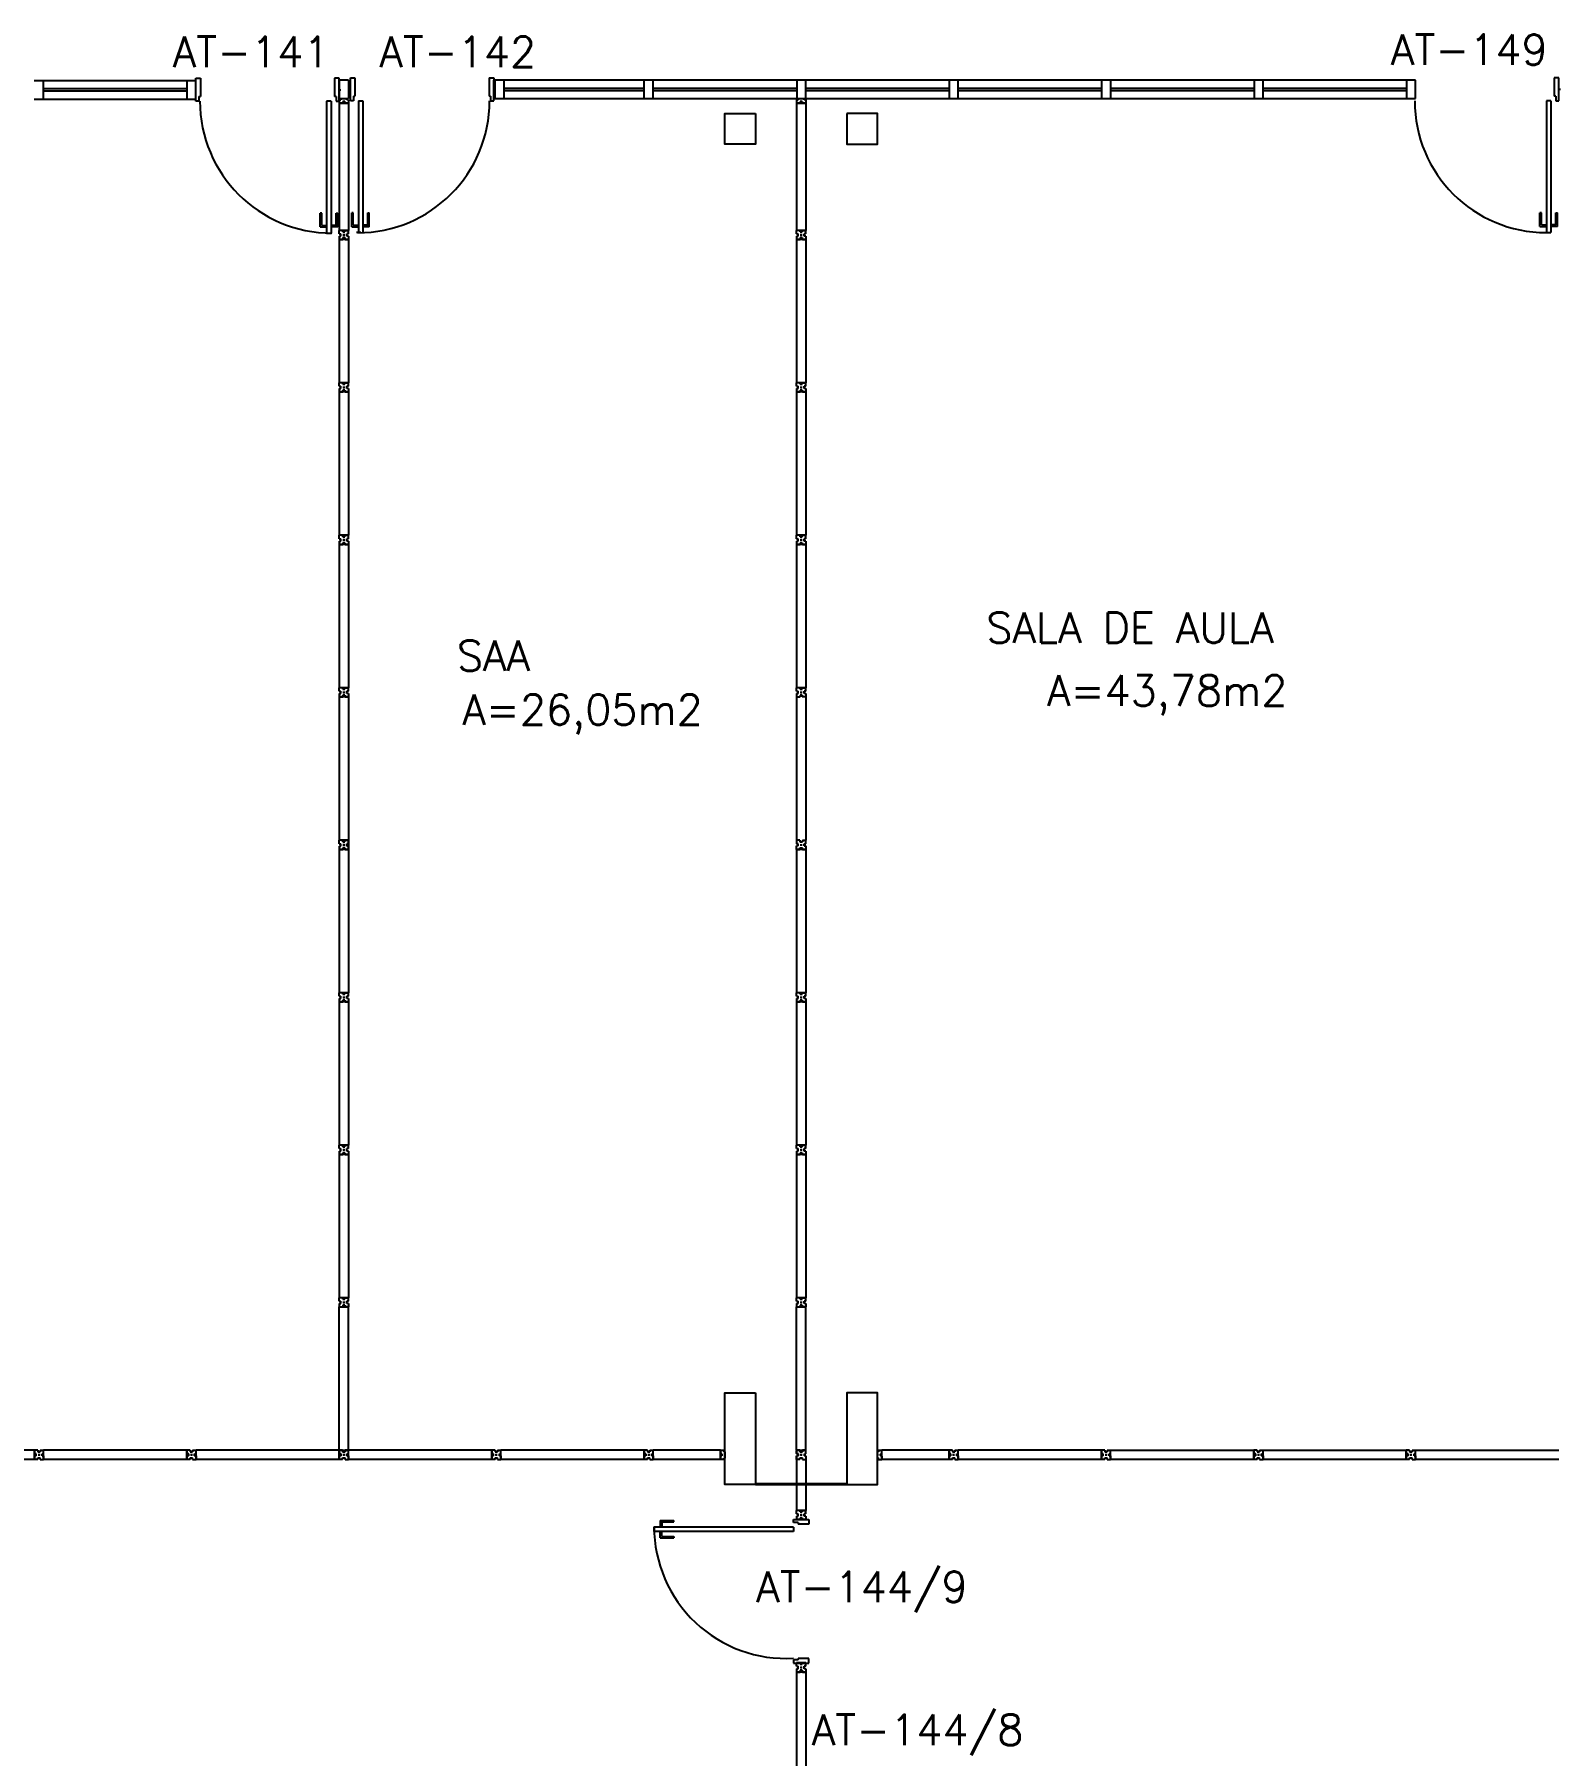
# Model space of a CAD drawing. Extents: x -250 to -5, y 354 to 449.
# Drawn here: x -97.63 to -87.68, y 374.32 to 385.61 of the extents above; entities that cross this region are included whole.
import ezdxf
from ezdxf.enums import TextEntityAlignment as Align

# ---------------------------------------------------------------- set-up
doc = ezdxf.new("R2010")
doc.units = 0
doc.header["$LTSCALE"] = 0.02
doc.header["$MEASUREMENT"] = 0
doc.layers.get('0').update_dxf_attribs({"linetype": 'CONTINUOUS'})
for name, color, linetype in [('ALV', 2, 'CONTINUOUS'), ('DIV', 2, 'CONTINUOUS'), ('ESQ', 2, 'CONTINUOUS'), ('ESTR', 3, 'CONTINUOUS'), ('TEXTO', 2, 'CONTINUOUS'), ('TEXTO-ENDEREÇO', 2, 'CONTINUOUS'), ('ÁREA', 2, 'CONTINUOUS')]:
    doc.layers.add(name, color=color, linetype=linetype)
doc.styles.add('UNB-100', font='simplex.shx', dxfattribs={"height": 0.2})
doc.styles.add('UNB-100-1', font='simplex.shx', dxfattribs={"height": 0.2})

# ---------------------------------------------------------------- blocks, each defined once
blk = doc.blocks.new('PILINT-TTS')
for points in [[(-0.2, 0), (-0.2, -0.2), (0, -0.2), (0, 0)], [(-0.8, 0), (-0.8, -0.2), (-1, -0.2), (-1, 0)], [(-0.8, -8.39), (-0.8, -8.99), (-1, -8.99), (-1, -8.39)]]:
    blk.add_lwpolyline(points, close=True)
blk.add_lwpolyline([(-0.2, -8.99), (0, -8.99), (0, -8.39), (-0.2, -8.39), (-0.2, -8.99)])
blk = doc.blocks.new('DIVMT-TTS')
for p, q in [((-0.03, 0.03), (-0.03, 0.006)), ((-0.008, 0.03), (-0.03, 0.03)), ((-0.0185, 0.006), (-0.03, 0.006)), ((-0.0185, -0.006), (-0.0185, 0.006)), ((-0.008, 0.03), (-0.008, 0.02)), ((-0.008, 0.02), (0.008, 0.02)), ((-0.0051, 0), (0.0051, 0)), ((0.0051, 0), (-0.0051, 0)), ((-0.0051, 0), (0.0051, 0)), ((0, -0.0051), (0, 0.0051)), ((0, 0.0051), (0, -0.0051)), ((0.008, 0.03), (0.008, 0.02)), ((0.008, 0.03), (0.03, 0.03)), ((0.0205, 0.006), (0.03, 0.006)), ((0.0205, -0.006), (0.0205, 0.006)), ((0.0205, 0.006), (0.0205, -0.006)), ((0.0205, 0.006), (0.03, 0.006)), ((0.97, 0.03), (0.03, 0.03)), ((0.03, 0.006), (0.03, 0.03)), ((0.03, -0.03), (0.03, 0.03)), ((0.03, -0.005), (0.03, 0.005)), ((0.97, -0.03), (0.97, 0.03)), ((0.97, 0.03), (0.97, 0.009)), ((0.97, 0.009), (0.97, 0.027)), ((0.9795, 0.006), (0.97, 0.006)), ((0.97, -0.005), (0.97, 0.005)), ((0.9795, 0.006), (0.9795, -0.006)), ((1.0051, 0), (0.9949, 0)), ((1, 0.0051), (1, -0.0051)), ((-0.0185, -0.006), (-0.03, -0.006)), ((-0.03, -0.03), (-0.03, -0.006)), ((-0.008, -0.03), (-0.03, -0.03)), ((-0.008, -0.03), (-0.008, -0.02)), ((-0.008, -0.02), (0.008, -0.02)), ((0.008, -0.03), (0.008, -0.02)), ((0.008, -0.03), (0.03, -0.03)), ((0.0205, -0.006), (0.03, -0.006)), ((0.0205, -0.006), (0.03, -0.006)), ((0.03, -0.006), (0.03, -0.03)), ((0.97, -0.03), (0.03, -0.03)), ((0.9795, -0.006), (0.97, -0.006)), ((0.97, -0.009), (0.97, -0.027))]:
    blk.add_line(p, q)
blk = doc.blocks.new('DIV-TTS')
for p, q in [((-0.0051, 0), (0.0051, 0)), ((0, -0.0051), (0, 0.0051)), ((0.0205, 0.006), (0.03, 0.006)), ((0.0205, -0.006), (0.0205, 0.006)), ((0.03, 0.03), (0.97, 0.03)), ((0.03, 0.03), (0.03, -0.03)), ((0.03, 0.009), (0.03, 0.027)), ((0.03, 0.005), (0.03, -0.005)), ((0.97, 0.03), (0.97, -0.03)), ((0.9795, 0.006), (0.97, 0.006)), ((0.97, 0.005), (0.97, -0.005)), ((0.9795, -0.006), (0.9795, 0.006)), ((1.0051, 0), (0.9949, 0)), ((0.9949, 0), (1.0051, 0)), ((1, -0.0051), (1, 0.0051)), ((0.0205, -0.006), (0.03, -0.006)), ((0.03, -0.03), (0.03, -0.009)), ((0.03, -0.009), (0.03, -0.027)), ((0.03, -0.03), (0.97, -0.03)), ((0.9795, -0.006), (0.97, -0.006))]:
    blk.add_line(p, q)
blk = doc.blocks.new('PDV1E-TTS')
at = {"layer": 'DIV'}
for p, q in [((-0.94, 0.075), (-0.91, 0.075)), ((-0.94, 0.06), (-0.94, 0.075)), ((-0.94, -0.06), (-0.94, 0.06)), ((-0.91, 0.075), (-0.91, -0.045)), ((0, 0.075), (-0.03, 0.075)), ((-0.03, 0.075), (-0.03, -0.045)), ((0, 0.06), (0, 0.075)), ((0, -0.06), (0, 0.06)), ((0, 0), (0.012, 0)), ((-0.94, -0.075), (-0.94, -0.06)), ((-0.92, -0.075), (-0.94, -0.075)), ((-0.92, -0.045), (-0.92, -0.075)), ((-0.92, -0.045), (-0.91, -0.045)), ((-0.082, -0.075), (-0.082, -0.94)), ((-0.052, -0.075), (-0.082, -0.075)), ((-0.052, -0.075), (-0.052, -0.94)), ((-0.02, -0.045), (-0.03, -0.045)), ((-0.02, -0.045), (-0.02, -0.075)), ((-0.02, -0.075), (0, -0.075)), ((0, -0.075), (0, -0.06)), ((-0.114, -0.81), (-0.124, -0.81)), ((-0.124, -0.9), (-0.124, -0.81)), ((-0.124, -0.9), (-0.084, -0.9)), ((-0.114, -0.89), (-0.114, -0.81)), ((-0.114, -0.89), (-0.084, -0.89)), ((-0.019, -0.89), (-0.049, -0.89)), ((-0.009, -0.9), (-0.049, -0.9)), ((-0.019, -0.81), (-0.009, -0.81)), ((-0.019, -0.89), (-0.019, -0.81)), ((-0.009, -0.9), (-0.009, -0.81)), ((-0.082, -0.94), (-0.052, -0.94))]:
    blk.add_line(p, q, dxfattribs=at)
blk.add_arc((-0.048, -0.075), 0.865, 180, 270, dxfattribs=at)
blk = doc.blocks.new('MTINI-TTS')
for p, q in [((-0.03, 0.008), (-0.03, 0.03)), ((0.03, 0.03), (-0.03, 0.03)), ((-0.03, 0.008), (-0.02, 0.008)), ((-0.009, 0.03), (-0.027, 0.03)), ((-0.02, 0.008), (-0.02, 0)), ((-0.001, 0), (-0.02, 0)), ((-0.006, 0.02), (-0.006, 0.03)), ((-0.006, 0.023), (-0.006, 0.027)), ((-0.006, 0.02), (0.006, 0.02)), ((0.005, 0.03), (-0.005, 0.03)), ((0.005, 0), (-0.005, 0)), ((0.004, 0.02), (-0.004, 0.02)), ((0.02, 0), (-0.001, 0)), ((0, -0.005), (0, 0.005)), ((0.006, 0.02), (0.006, 0.03)), ((0.006, 0.023), (0.006, 0.027)), ((0.009, 0.03), (0.027, 0.03)), ((0.03, 0.008), (0.02, 0.008)), ((0.02, 0), (0.02, 0.008)), ((0.03, 0.008), (0.03, 0.03))]:
    blk.add_line(p, q)
blk = doc.blocks.new('PDV2D-TTS')
at = {"layer": 'DIV'}
for p, q in [((0.03, 0.05), (0.06, 0.05)), ((0.03, 0.035), (0.03, 0.05)), ((0.03, -0.035), (0.03, 0.035)), ((0.06, 0.05), (0.06, -0.02)), ((0.941, 0.05), (0.941, -0.02)), ((0.971, 0.05), (0.941, 0.05)), ((0.971, 0.035), (0.971, 0.05)), ((0.971, -0.035), (0.971, 0.035)), ((0.03, -0.05), (0.03, -0.035)), ((0.05, -0.05), (0.03, -0.05)), ((0.05, -0.02), (0.06, -0.02)), ((0.05, -0.02), (0.05, -0.05)), ((0.079, -0.05), (0.109, -0.05)), ((0.079, -0.05), (0.079, -0.965)), ((0.109, -0.05), (0.109, -0.965)), ((0.951, -0.02), (0.941, -0.02)), ((0.951, -0.02), (0.951, -0.05)), ((0.951, -0.05), (0.971, -0.05)), ((0.971, -0.05), (0.971, -0.035)), ((0.109, -0.965), (0.079, -0.965))]:
    blk.add_line(p, q, dxfattribs=at)
at = {"layer": 'DIV', "color": 1}
for p, q in [((0.036, -0.925), (0.036, -0.835)), ((0.046, -0.835), (0.036, -0.835)), ((0.046, -0.915), (0.046, -0.835)), ((0.141, -0.915), (0.141, -0.835)), ((0.141, -0.835), (0.151, -0.835)), ((0.151, -0.925), (0.151, -0.835)), ((0.036, -0.925), (0.076, -0.925)), ((0.046, -0.915), (0.076, -0.915)), ((0.141, -0.915), (0.111, -0.915)), ((0.151, -0.925), (0.111, -0.925))]:
    blk.add_line(p, q, dxfattribs=at)
blk.add_arc((0.076, -0.1), 0.865, 270, 3.3214, dxfattribs=at)
blk = doc.blocks.new('MTT-TTS')
for p, q in [((-0.008, 0.03), (-0.03, 0.03)), ((-0.03, 0.03), (-0.03, 0.006)), ((-0.0185, 0.006), (-0.03, 0.006)), ((-0.0185, -0.006), (-0.0185, 0.006)), ((-0.008, 0.03), (-0.008, 0.02)), ((-0.008, 0.02), (0.008, 0.02)), ((-0.0051, 0), (0.0051, 0)), ((0, -0.0051), (0, 0.0051)), ((0.008, 0.03), (0.03, 0.03)), ((0.008, 0.03), (0.008, 0.02)), ((0.0205, -0.006), (0.0205, 0.006)), ((0.0205, 0.006), (0.03, 0.006)), ((0.03, 0.006), (0.03, 0.03)), ((-0.03, -0.03), (-0.03, -0.006)), ((-0.0185, -0.006), (-0.03, -0.006)), ((-0.008, -0.03), (-0.03, -0.03)), ((-0.008, -0.02), (0.008, -0.02)), ((-0.008, -0.03), (-0.008, -0.02)), ((0.008, -0.03), (0.008, -0.02)), ((0.008, -0.03), (0.03, -0.03)), ((0.0205, -0.006), (0.03, -0.006)), ((0.03, -0.006), (0.03, -0.03))]:
    blk.add_line(p, q)
blk = doc.blocks.new('PORTA')
at = {"layer": 'DIV'}
for p, q in [((137.465, 383.246), (137.435, 383.246)), ((137.435, 383.246), (137.435, 383.126)), ((137.465, 383.231), (137.465, 383.246)), ((137.465, 383.111), (137.465, 383.231)), ((137.383, 383.095), (137.383, 382.231)), ((137.413, 383.095), (137.383, 383.095)), ((137.413, 383.095), (137.413, 382.231)), ((137.445, 383.126), (137.435, 383.126)), ((137.445, 383.126), (137.445, 383.096)), ((137.445, 383.096), (137.465, 383.096)), ((137.465, 383.171), (137.476, 383.171)), ((137.465, 383.096), (137.465, 383.111)), ((137.351, 382.361), (137.341, 382.361)), ((137.341, 382.271), (137.341, 382.361)), ((137.351, 382.281), (137.351, 382.361)), ((137.351, 382.281), (137.381, 382.281)), ((137.445, 382.281), (137.415, 382.281)), ((137.445, 382.361), (137.455, 382.361)), ((137.445, 382.281), (137.445, 382.361)), ((137.455, 382.271), (137.455, 382.361)), ((137.341, 382.271), (137.381, 382.271)), ((137.383, 382.231), (137.413, 382.231)), ((137.455, 382.271), (137.415, 382.271))]:
    blk.add_line(p, q, dxfattribs=at)
at = {"layer": 'DIV', "color": 1}
blk.add_arc((137.383, 383.095), 0.864, 180, 270, dxfattribs=at)
blk = doc.blocks.new('PORTA1')
at = {"layer": 'ALV'}
blk.add_line((145.922, 383.245), (145.952, 383.245), dxfattribs=at)
at = {"layer": 'DIV'}
for p, q in [((145.012, 383.23), (145.012, 383.245)), ((145.012, 383.245), (145.042, 383.245)), ((145.012, 383.11), (145.012, 383.23)), ((145.042, 383.245), (145.042, 383.125)), ((145.922, 383.245), (145.922, 383.125)), ((145.952, 383.11), (145.952, 383.23)), ((145.012, 383.17), (145, 383.17)), ((145.012, 383.095), (145.012, 383.11)), ((145.032, 383.095), (145.012, 383.095)), ((145.032, 383.125), (145.042, 383.125)), ((145.032, 383.125), (145.032, 383.095)), ((145.064, 383.095), (145.064, 382.23)), ((145.064, 383.095), (145.094, 383.095)), ((145.094, 383.095), (145.094, 382.23)), ((145.932, 383.125), (145.922, 383.125)), ((145.932, 383.125), (145.932, 383.095)), ((145.932, 383.095), (145.952, 383.095)), ((145.952, 383.095), (145.952, 383.11)), ((145.031, 382.36), (145.021, 382.36)), ((145.021, 382.27), (145.021, 382.36)), ((145.031, 382.28), (145.031, 382.36)), ((145.031, 382.28), (145.061, 382.28)), ((145.126, 382.28), (145.096, 382.28)), ((145.126, 382.36), (145.136, 382.36)), ((145.126, 382.28), (145.126, 382.36)), ((145.136, 382.27), (145.136, 382.36)), ((145.021, 382.27), (145.061, 382.27)), ((145.136, 382.27), (145.096, 382.27))]:
    blk.add_line(p, q, dxfattribs=at)
at = {"layer": 'ESQ'}
for p, q in [((145.012, 383.11), (145.012, 383.23)), ((145.952, 383.245), (145.952, 383.11))]:
    blk.add_line(p, q, dxfattribs=at)
at = {"layer": 'ESQ', "color": 1}
blk.add_arc((145.06, 383.095), 0.865, 270, 0, dxfattribs=at)

msp = doc.modelspace()

# ---------------------------------------------------------------- linework, layer by layer
at = {"layer": 'ALV'}
for p, q in [((-90.566, 376.321), (-89.626, 376.321)), ((-89.566, 376.321), (-88.626, 376.321)), ((-88.566, 376.321), (-87.626, 376.321)), ((-92.626, 376.261), (-92.626, 376.103)), ((-92.566, 376.261), (-92.566, 376.103)), ((-89.626, 376.261), (-90.566, 376.261)), ((-88.626, 376.261), (-89.566, 376.261)), ((-87.626, 376.261), (-88.566, 376.261))]:
    msp.add_line(p, q, dxfattribs=at)
at = {"layer": 'DIV'}
for p, q in [((-95.566, 385.305), (-95.626, 385.305)), ((-95.566, 385.305), (-95.566, 385.185)), ((-95.626, 385.155), (-95.626, 384.321)), ((-95.566, 385.155), (-95.626, 385.155)), ((-95.626, 385.155), (-95.605, 385.155)), ((-95.605, 385.155), (-95.623, 385.155)), ((-95.602, 385.165), (-95.59, 385.165)), ((-95.602, 385.165), (-95.602, 385.155)), ((-95.591, 385.155), (-95.601, 385.155)), ((-95.59, 385.165), (-95.59, 385.155)), ((-95.587, 385.155), (-95.569, 385.155)), ((-95.566, 385.155), (-95.566, 384.321)), ((-92.626, 385.155), (-92.605, 385.155)), ((-92.566, 385.155), (-92.626, 385.155)), ((-92.626, 385.155), (-92.626, 384.321)), ((-92.605, 385.155), (-92.623, 385.155)), ((-92.602, 385.165), (-92.602, 385.155)), ((-92.602, 385.165), (-92.59, 385.165)), ((-92.591, 385.155), (-92.601, 385.155)), ((-92.59, 385.165), (-92.59, 385.155)), ((-92.587, 385.155), (-92.569, 385.155)), ((-92.566, 385.155), (-92.566, 384.321)), ((-95.602, 384.321), (-95.626, 384.321)), ((-95.626, 384.299), (-95.626, 384.321)), ((-95.566, 384.321), (-95.626, 384.321)), ((-95.602, 384.312), (-95.602, 384.321)), ((-95.602, 384.312), (-95.602, 384.321)), ((-95.59, 384.312), (-95.602, 384.312)), ((-95.602, 384.312), (-95.59, 384.312)), ((-95.591, 384.321), (-95.601, 384.321)), ((-95.59, 384.321), (-95.566, 384.321)), ((-95.59, 384.312), (-95.59, 384.321)), ((-95.59, 384.312), (-95.59, 384.321)), ((-95.566, 384.299), (-95.566, 384.321)), ((-92.602, 384.321), (-92.626, 384.321)), ((-92.626, 384.299), (-92.626, 384.321)), ((-92.566, 384.321), (-92.626, 384.321)), ((-92.602, 384.312), (-92.602, 384.321)), ((-92.602, 384.312), (-92.602, 384.321)), ((-92.59, 384.312), (-92.602, 384.312)), ((-92.602, 384.312), (-92.59, 384.312)), ((-92.591, 384.321), (-92.601, 384.321)), ((-92.59, 384.321), (-92.566, 384.321)), ((-92.59, 384.312), (-92.59, 384.321)), ((-92.59, 384.312), (-92.59, 384.321)), ((-92.566, 384.299), (-92.566, 384.321)), ((-95.626, 384.299), (-95.616, 384.299)), ((-95.626, 384.283), (-95.616, 384.283)), ((-95.626, 384.283), (-95.626, 384.261)), ((-95.626, 384.261), (-95.602, 384.261)), ((-95.616, 384.283), (-95.616, 384.299)), ((-95.602, 384.273), (-95.602, 384.261)), ((-95.59, 384.273), (-95.602, 384.273)), ((-95.591, 384.291), (-95.601, 384.291)), ((-95.601, 384.291), (-95.591, 384.291)), ((-95.596, 384.286), (-95.596, 384.297)), ((-95.596, 384.297), (-95.596, 384.286)), ((-95.596, 384.286), (-95.596, 384.297)), ((-95.59, 384.273), (-95.59, 384.261)), ((-95.566, 384.261), (-95.59, 384.261)), ((-95.566, 384.299), (-95.576, 384.299)), ((-95.576, 384.283), (-95.576, 384.299)), ((-95.566, 384.283), (-95.576, 384.283)), ((-95.566, 384.283), (-95.566, 384.261)), ((-95.484, 384.306), (-95.514, 384.306)), ((-92.626, 384.299), (-92.616, 384.299)), ((-92.626, 384.283), (-92.616, 384.283)), ((-92.626, 384.283), (-92.626, 384.261)), ((-92.626, 384.261), (-92.602, 384.261)), ((-92.616, 384.283), (-92.616, 384.299)), ((-92.602, 384.273), (-92.602, 384.261)), ((-92.59, 384.273), (-92.602, 384.273)), ((-92.591, 384.291), (-92.601, 384.291)), ((-92.601, 384.291), (-92.591, 384.291)), ((-92.596, 384.286), (-92.596, 384.297)), ((-92.596, 384.297), (-92.596, 384.286)), ((-92.596, 384.286), (-92.596, 384.297)), ((-92.59, 384.273), (-92.59, 384.261)), ((-92.566, 384.261), (-92.59, 384.261)), ((-92.566, 384.299), (-92.576, 384.299)), ((-92.576, 384.283), (-92.576, 384.299)), ((-92.566, 384.283), (-92.576, 384.283)), ((-92.566, 384.283), (-92.566, 384.261)), ((-92.626, 381.261), (-92.626, 380.321)), ((-92.566, 381.261), (-92.566, 380.321)), ((-95.601, 380.291), (-95.591, 380.291)), ((-95.596, 380.286), (-95.596, 380.297)), ((-95.575, 380.285), (-95.575, 380.297)), ((-95.575, 380.297), (-95.566, 380.297)), ((-95.575, 380.285), (-95.566, 380.285)), ((-95.566, 380.321), (-95.566, 380.261)), ((-95.566, 380.3), (-95.566, 380.318)), ((-95.566, 380.296), (-95.566, 380.286)), ((-95.566, 380.282), (-95.566, 380.264)), ((-95.566, 380.261), (-95.566, 380.282)), ((-97.626, 376.321), (-98.066, 376.321)), ((-97.626, 376.321), (-97.626, 376.3)), ((-97.626, 376.261), (-97.626, 376.321)), ((-97.626, 376.321), (-97.626, 376.297)), ((-97.604, 376.321), (-97.626, 376.321)), ((-97.626, 376.3), (-97.626, 376.318)), ((-97.616, 376.297), (-97.626, 376.297)), ((-97.614, 376.297), (-97.626, 376.297)), ((-97.626, 376.286), (-97.626, 376.296)), ((-97.616, 376.297), (-97.616, 376.285)), ((-97.614, 376.285), (-97.614, 376.297)), ((-97.604, 376.321), (-97.604, 376.311)), ((-97.604, 376.311), (-97.588, 376.311)), ((-97.596, 376.297), (-97.596, 376.286)), ((-97.596, 376.286), (-97.596, 376.297)), ((-97.596, 376.297), (-97.596, 376.286)), ((-97.588, 376.321), (-97.588, 376.311)), ((-97.588, 376.321), (-97.566, 376.321)), ((-97.575, 376.297), (-97.566, 376.297)), ((-97.575, 376.285), (-97.575, 376.297)), ((-97.575, 376.297), (-97.575, 376.285)), ((-97.575, 376.297), (-97.566, 376.297)), ((-96.626, 376.321), (-97.566, 376.321)), ((-97.566, 376.297), (-97.566, 376.321)), ((-97.566, 376.261), (-97.566, 376.321)), ((-97.566, 376.286), (-97.566, 376.296)), ((-96.626, 376.261), (-96.626, 376.321)), ((-96.626, 376.321), (-96.626, 376.3)), ((-96.626, 376.321), (-96.626, 376.297)), ((-96.604, 376.321), (-96.626, 376.321)), ((-96.626, 376.3), (-96.626, 376.318)), ((-96.616, 376.297), (-96.626, 376.297)), ((-96.614, 376.297), (-96.626, 376.297)), ((-96.626, 376.286), (-96.626, 376.296)), ((-96.616, 376.297), (-96.616, 376.285)), ((-96.614, 376.285), (-96.614, 376.297)), ((-96.604, 376.321), (-96.604, 376.311)), ((-96.604, 376.311), (-96.588, 376.311)), ((-96.596, 376.297), (-96.596, 376.286)), ((-96.596, 376.286), (-96.596, 376.297)), ((-96.596, 376.297), (-96.596, 376.286)), ((-96.588, 376.321), (-96.588, 376.311)), ((-96.588, 376.321), (-96.566, 376.321)), ((-96.575, 376.297), (-96.566, 376.297)), ((-96.575, 376.285), (-96.575, 376.297)), ((-96.575, 376.297), (-96.575, 376.285)), ((-96.575, 376.297), (-96.566, 376.297)), ((-95.626, 376.321), (-96.566, 376.321)), ((-96.566, 376.297), (-96.566, 376.321)), ((-96.566, 376.261), (-96.566, 376.321)), ((-96.566, 376.286), (-96.566, 376.296)), ((-95.626, 376.261), (-95.626, 376.321)), ((-95.626, 376.321), (-95.626, 376.3)), ((-95.626, 376.321), (-95.626, 376.297)), ((-95.604, 376.321), (-95.626, 376.321)), ((-95.626, 376.3), (-95.626, 376.318)), ((-95.616, 376.297), (-95.626, 376.297)), ((-95.614, 376.297), (-95.626, 376.297)), ((-95.626, 376.286), (-95.626, 376.296)), ((-95.616, 376.297), (-95.616, 376.285)), ((-95.614, 376.285), (-95.614, 376.297)), ((-95.604, 376.321), (-95.604, 376.311)), ((-95.604, 376.311), (-95.588, 376.311)), ((-95.596, 376.297), (-95.596, 376.286)), ((-95.596, 376.286), (-95.596, 376.297)), ((-95.596, 376.297), (-95.596, 376.286)), ((-95.588, 376.321), (-95.588, 376.311)), ((-95.588, 376.321), (-95.566, 376.321)), ((-95.575, 376.297), (-95.566, 376.297)), ((-95.575, 376.285), (-95.575, 376.297)), ((-95.575, 376.297), (-95.575, 376.285)), ((-95.575, 376.297), (-95.566, 376.297)), ((-95.566, 376.297), (-95.566, 376.321)), ((-95.566, 376.261), (-95.566, 376.321)), ((-95.566, 376.286), (-95.566, 376.296)), ((-93.626, 376.321), (-93.626, 376.297)), ((-93.604, 376.321), (-93.626, 376.321)), ((-93.626, 376.261), (-93.626, 376.321)), ((-93.626, 376.321), (-93.626, 376.3)), ((-93.626, 376.3), (-93.626, 376.318)), ((-93.614, 376.297), (-93.626, 376.297)), ((-93.616, 376.297), (-93.626, 376.297)), ((-93.626, 376.286), (-93.626, 376.296)), ((-93.616, 376.297), (-93.616, 376.285)), ((-93.614, 376.285), (-93.614, 376.297)), ((-93.604, 376.321), (-93.604, 376.311)), ((-93.604, 376.311), (-93.588, 376.311)), ((-93.596, 376.286), (-93.596, 376.297)), ((-93.596, 376.297), (-93.596, 376.286)), ((-93.596, 376.297), (-93.596, 376.286)), ((-93.588, 376.321), (-93.588, 376.311)), ((-93.588, 376.321), (-93.566, 376.321)), ((-93.575, 376.297), (-93.566, 376.297)), ((-93.575, 376.285), (-93.575, 376.297)), ((-93.575, 376.297), (-93.575, 376.285)), ((-93.575, 376.297), (-93.566, 376.297)), ((-93.566, 376.297), (-93.566, 376.321)), ((-93.566, 376.261), (-93.566, 376.321)), ((-93.126, 376.321), (-93.566, 376.321)), ((-93.566, 376.286), (-93.566, 376.296)), ((-93.126, 376.321), (-93.126, 376.3)), ((-93.126, 376.261), (-93.126, 376.321)), ((-93.104, 376.32), (-93.126, 376.32)), ((-93.126, 376.32), (-93.126, 376.26)), ((-93.126, 376.3), (-93.126, 376.318)), ((-93.126, 376.299), (-93.126, 376.317)), ((-93.117, 376.297), (-93.126, 376.297)), ((-93.126, 376.286), (-93.126, 376.296)), ((-93.117, 376.296), (-93.126, 376.296)), ((-93.126, 376.295), (-93.126, 376.285)), ((-93.119, 376.296), (-93.123, 376.296)), ((-93.117, 376.297), (-93.117, 376.285)), ((-93.117, 376.284), (-93.117, 376.296)), ((-93.117, 376.294), (-93.117, 376.286)), ((-93.104, 376.32), (-93.104, 376.31)), ((-93.096, 376.31), (-93.104, 376.31)), ((-93.096, 376.31), (-93.096, 376.29)), ((-93.096, 376.297), (-93.096, 376.286)), ((-93.096, 376.295), (-93.096, 376.285)), ((-92.626, 376.321), (-92.626, 376.3)), ((-92.626, 376.321), (-92.626, 376.297)), ((-92.604, 376.321), (-92.626, 376.321)), ((-92.626, 376.3), (-92.626, 376.318)), ((-92.616, 376.297), (-92.626, 376.297)), ((-92.614, 376.297), (-92.626, 376.297)), ((-92.616, 376.297), (-92.616, 376.285)), ((-92.614, 376.285), (-92.614, 376.297)), ((-92.604, 376.321), (-92.604, 376.311)), ((-92.604, 376.311), (-92.588, 376.311)), ((-92.596, 376.297), (-92.596, 376.286)), ((-92.596, 376.286), (-92.596, 376.297)), ((-92.596, 376.297), (-92.596, 376.286)), ((-92.588, 376.321), (-92.588, 376.311)), ((-92.588, 376.321), (-92.566, 376.321)), ((-92.575, 376.297), (-92.566, 376.297)), ((-92.575, 376.285), (-92.575, 376.297)), ((-92.575, 376.297), (-92.575, 376.285)), ((-92.575, 376.297), (-92.566, 376.297)), ((-92.566, 376.297), (-92.566, 376.321)), ((-92.096, 376.292), (-92.096, 376.311)), ((-92.088, 376.311), (-92.096, 376.311)), ((-92.096, 376.297), (-92.096, 376.286)), ((-92.096, 376.286), (-92.096, 376.297)), ((-92.088, 376.321), (-92.088, 376.311)), ((-92.088, 376.321), (-92.066, 376.321)), ((-92.075, 376.297), (-92.075, 376.285)), ((-92.075, 376.297), (-92.066, 376.297)), ((-92.075, 376.297), (-92.075, 376.285)), ((-92.075, 376.297), (-92.066, 376.297)), ((-92.075, 376.287), (-92.075, 376.295)), ((-92.073, 376.297), (-92.069, 376.297)), ((-91.626, 376.321), (-92.066, 376.321)), ((-92.066, 376.261), (-92.066, 376.321)), ((-92.066, 376.261), (-92.066, 376.321)), ((-92.066, 376.3), (-92.066, 376.318)), ((-92.066, 376.286), (-92.066, 376.296)), ((-92.066, 376.286), (-92.066, 376.296)), ((-91.626, 376.321), (-91.626, 376.3)), ((-91.626, 376.261), (-91.626, 376.321)), ((-91.626, 376.321), (-91.626, 376.297)), ((-91.604, 376.321), (-91.626, 376.321)), ((-91.626, 376.3), (-91.626, 376.318)), ((-91.616, 376.297), (-91.626, 376.297)), ((-91.614, 376.297), (-91.626, 376.297)), ((-91.626, 376.286), (-91.626, 376.296)), ((-91.616, 376.297), (-91.616, 376.285)), ((-91.614, 376.285), (-91.614, 376.297)), ((-91.604, 376.321), (-91.604, 376.311)), ((-91.604, 376.311), (-91.588, 376.311)), ((-91.596, 376.297), (-91.596, 376.286)), ((-91.596, 376.286), (-91.596, 376.297)), ((-91.596, 376.297), (-91.596, 376.286)), ((-91.588, 376.321), (-91.588, 376.311)), ((-91.588, 376.321), (-91.566, 376.321)), ((-91.575, 376.297), (-91.566, 376.297)), ((-91.575, 376.285), (-91.575, 376.297)), ((-91.575, 376.297), (-91.575, 376.285)), ((-91.575, 376.297), (-91.566, 376.297)), ((-90.626, 376.321), (-91.566, 376.321)), ((-91.566, 376.297), (-91.566, 376.321)), ((-91.566, 376.261), (-91.566, 376.321)), ((-91.566, 376.286), (-91.566, 376.296)), ((-90.626, 376.261), (-90.626, 376.321)), ((-90.626, 376.321), (-90.626, 376.3)), ((-90.626, 376.321), (-90.626, 376.297)), ((-90.604, 376.321), (-90.626, 376.321)), ((-90.626, 376.3), (-90.626, 376.318)), ((-90.616, 376.297), (-90.626, 376.297)), ((-90.614, 376.297), (-90.626, 376.297)), ((-90.626, 376.286), (-90.626, 376.296)), ((-90.616, 376.297), (-90.616, 376.285)), ((-90.614, 376.285), (-90.614, 376.297)), ((-90.604, 376.321), (-90.604, 376.311)), ((-90.604, 376.311), (-90.588, 376.311)), ((-90.596, 376.297), (-90.596, 376.286)), ((-90.596, 376.286), (-90.596, 376.297)), ((-90.596, 376.297), (-90.596, 376.286)), ((-90.588, 376.321), (-90.588, 376.311)), ((-90.588, 376.321), (-90.566, 376.321)), ((-90.575, 376.297), (-90.566, 376.297)), ((-90.575, 376.285), (-90.575, 376.297)), ((-90.575, 376.297), (-90.575, 376.285)), ((-90.575, 376.297), (-90.566, 376.297)), ((-90.566, 376.297), (-90.566, 376.321)), ((-90.566, 376.261), (-90.566, 376.321)), ((-90.566, 376.286), (-90.566, 376.296)), ((-89.626, 376.261), (-89.626, 376.321)), ((-89.626, 376.321), (-89.626, 376.3)), ((-89.626, 376.321), (-89.626, 376.297)), ((-89.604, 376.321), (-89.626, 376.321)), ((-89.626, 376.3), (-89.626, 376.318)), ((-89.616, 376.297), (-89.626, 376.297)), ((-89.614, 376.297), (-89.626, 376.297)), ((-89.626, 376.286), (-89.626, 376.296)), ((-89.616, 376.297), (-89.616, 376.285)), ((-89.614, 376.285), (-89.614, 376.297)), ((-89.604, 376.321), (-89.604, 376.311)), ((-89.604, 376.311), (-89.588, 376.311)), ((-89.596, 376.297), (-89.596, 376.286)), ((-89.596, 376.286), (-89.596, 376.297)), ((-89.596, 376.297), (-89.596, 376.286)), ((-89.588, 376.321), (-89.588, 376.311)), ((-89.588, 376.321), (-89.566, 376.321)), ((-89.575, 376.297), (-89.566, 376.297)), ((-89.575, 376.285), (-89.575, 376.297)), ((-89.575, 376.297), (-89.575, 376.285)), ((-89.575, 376.297), (-89.566, 376.297)), ((-89.566, 376.297), (-89.566, 376.321)), ((-89.566, 376.261), (-89.566, 376.321)), ((-89.566, 376.286), (-89.566, 376.296)), ((-88.626, 376.261), (-88.626, 376.321)), ((-88.626, 376.321), (-88.626, 376.3)), ((-88.626, 376.321), (-88.626, 376.297)), ((-88.604, 376.321), (-88.626, 376.321)), ((-88.626, 376.3), (-88.626, 376.318)), ((-88.616, 376.297), (-88.626, 376.297)), ((-88.614, 376.297), (-88.626, 376.297)), ((-88.626, 376.286), (-88.626, 376.296)), ((-88.616, 376.297), (-88.616, 376.285)), ((-88.614, 376.285), (-88.614, 376.297)), ((-88.604, 376.321), (-88.604, 376.311)), ((-88.604, 376.311), (-88.588, 376.311)), ((-88.596, 376.297), (-88.596, 376.286)), ((-88.596, 376.286), (-88.596, 376.297)), ((-88.596, 376.297), (-88.596, 376.286)), ((-88.588, 376.321), (-88.588, 376.311)), ((-88.588, 376.321), (-88.566, 376.321)), ((-88.575, 376.297), (-88.566, 376.297)), ((-88.575, 376.285), (-88.575, 376.297)), ((-88.575, 376.297), (-88.575, 376.285)), ((-88.575, 376.297), (-88.566, 376.297)), ((-88.566, 376.297), (-88.566, 376.321)), ((-88.566, 376.261), (-88.566, 376.321)), ((-88.566, 376.286), (-88.566, 376.296)), ((-97.626, 376.261), (-98.066, 376.261)), ((-97.616, 376.285), (-97.626, 376.285)), ((-97.614, 376.285), (-97.626, 376.285)), ((-97.626, 376.261), (-97.626, 376.285)), ((-97.626, 376.282), (-97.626, 376.264)), ((-97.604, 376.261), (-97.626, 376.261)), ((-97.604, 376.261), (-97.604, 376.271)), ((-97.604, 376.271), (-97.588, 376.271)), ((-97.591, 376.291), (-97.601, 376.291)), ((-97.601, 376.291), (-97.591, 376.291)), ((-97.591, 376.291), (-97.601, 376.291)), ((-97.601, 376.291), (-97.591, 376.291)), ((-97.588, 376.261), (-97.588, 376.271)), ((-97.588, 376.261), (-97.566, 376.261)), ((-97.575, 376.285), (-97.566, 376.285)), ((-97.575, 376.285), (-97.566, 376.285)), ((-97.566, 376.285), (-97.566, 376.261)), ((-96.626, 376.261), (-97.566, 376.261)), ((-96.616, 376.285), (-96.626, 376.285)), ((-96.614, 376.285), (-96.626, 376.285)), ((-96.626, 376.261), (-96.626, 376.285)), ((-96.626, 376.282), (-96.626, 376.264)), ((-96.604, 376.261), (-96.626, 376.261)), ((-96.604, 376.261), (-96.604, 376.271)), ((-96.604, 376.271), (-96.588, 376.271)), ((-96.591, 376.291), (-96.601, 376.291)), ((-96.601, 376.291), (-96.591, 376.291)), ((-96.591, 376.291), (-96.601, 376.291)), ((-96.601, 376.291), (-96.591, 376.291)), ((-96.588, 376.261), (-96.588, 376.271)), ((-96.588, 376.261), (-96.566, 376.261)), ((-96.575, 376.285), (-96.566, 376.285)), ((-96.575, 376.285), (-96.566, 376.285)), ((-96.566, 376.285), (-96.566, 376.261)), ((-95.626, 376.261), (-96.566, 376.261)), ((-95.616, 376.285), (-95.626, 376.285)), ((-95.614, 376.285), (-95.626, 376.285)), ((-95.626, 376.261), (-95.626, 376.285)), ((-95.626, 376.282), (-95.626, 376.264)), ((-95.604, 376.261), (-95.626, 376.261)), ((-95.604, 376.261), (-95.604, 376.271)), ((-95.604, 376.271), (-95.588, 376.271)), ((-95.591, 376.291), (-95.601, 376.291)), ((-95.601, 376.291), (-95.591, 376.291)), ((-95.591, 376.291), (-95.601, 376.291)), ((-95.601, 376.291), (-95.591, 376.291)), ((-95.588, 376.261), (-95.588, 376.271)), ((-95.588, 376.261), (-95.566, 376.261)), ((-95.575, 376.285), (-95.566, 376.285)), ((-95.575, 376.285), (-95.566, 376.285)), ((-95.566, 376.285), (-95.566, 376.261)), ((-93.614, 376.285), (-93.626, 376.285)), ((-93.626, 376.261), (-93.626, 376.285)), ((-93.616, 376.285), (-93.626, 376.285)), ((-93.626, 376.282), (-93.626, 376.264)), ((-93.604, 376.261), (-93.626, 376.261)), ((-93.604, 376.261), (-93.604, 376.271)), ((-93.604, 376.271), (-93.588, 376.271)), ((-93.601, 376.291), (-93.591, 376.291)), ((-93.591, 376.291), (-93.601, 376.291)), ((-93.601, 376.291), (-93.591, 376.291)), ((-93.591, 376.291), (-93.601, 376.291)), ((-93.588, 376.261), (-93.588, 376.271)), ((-93.588, 376.261), (-93.566, 376.261)), ((-93.575, 376.285), (-93.566, 376.285)), ((-93.575, 376.285), (-93.566, 376.285)), ((-93.566, 376.285), (-93.566, 376.261)), ((-93.126, 376.261), (-93.566, 376.261)), ((-93.117, 376.285), (-93.126, 376.285)), ((-93.117, 376.284), (-93.126, 376.284)), ((-93.126, 376.282), (-93.126, 376.264)), ((-93.126, 376.281), (-93.126, 376.263)), ((-93.104, 376.26), (-93.126, 376.26)), ((-93.119, 376.284), (-93.123, 376.284)), ((-93.104, 376.26), (-93.104, 376.27)), ((-93.104, 376.27), (-93.096, 376.27)), ((-93.091, 376.291), (-93.101, 376.291)), ((-93.091, 376.29), (-93.101, 376.29)), ((-93.096, 376.29), (-93.096, 376.27)), ((-92.616, 376.285), (-92.626, 376.285)), ((-92.614, 376.285), (-92.626, 376.285)), ((-92.626, 376.261), (-92.626, 376.285)), ((-92.626, 376.282), (-92.626, 376.264)), ((-92.604, 376.261), (-92.626, 376.261)), ((-92.604, 376.261), (-92.604, 376.271)), ((-92.604, 376.271), (-92.588, 376.271)), ((-92.591, 376.291), (-92.601, 376.291)), ((-92.601, 376.291), (-92.591, 376.291)), ((-92.591, 376.291), (-92.601, 376.291)), ((-92.601, 376.291), (-92.591, 376.291)), ((-92.588, 376.261), (-92.588, 376.271)), ((-92.588, 376.261), (-92.566, 376.261)), ((-92.575, 376.285), (-92.566, 376.285)), ((-92.575, 376.285), (-92.566, 376.285)), ((-92.566, 376.285), (-92.566, 376.261)), ((-92.091, 376.291), (-92.101, 376.291)), ((-92.101, 376.291), (-92.091, 376.291)), ((-92.101, 376.291), (-92.091, 376.291)), ((-92.096, 376.271), (-92.096, 376.292)), ((-92.096, 376.271), (-92.088, 376.271)), ((-92.088, 376.261), (-92.088, 376.271)), ((-92.088, 376.261), (-92.066, 376.261)), ((-92.075, 376.285), (-92.066, 376.285)), ((-92.075, 376.285), (-92.066, 376.285)), ((-92.073, 376.285), (-92.069, 376.285)), ((-92.066, 376.282), (-92.066, 376.264)), ((-91.626, 376.261), (-92.066, 376.261)), ((-91.616, 376.285), (-91.626, 376.285)), ((-91.614, 376.285), (-91.626, 376.285)), ((-91.626, 376.261), (-91.626, 376.285)), ((-91.626, 376.282), (-91.626, 376.264)), ((-91.604, 376.261), (-91.626, 376.261)), ((-91.604, 376.261), (-91.604, 376.271)), ((-91.604, 376.271), (-91.588, 376.271)), ((-91.591, 376.291), (-91.601, 376.291)), ((-91.601, 376.291), (-91.591, 376.291)), ((-91.591, 376.291), (-91.601, 376.291)), ((-91.601, 376.291), (-91.591, 376.291)), ((-91.588, 376.261), (-91.588, 376.271)), ((-91.588, 376.261), (-91.566, 376.261)), ((-91.575, 376.285), (-91.566, 376.285)), ((-91.575, 376.285), (-91.566, 376.285)), ((-91.566, 376.285), (-91.566, 376.261)), ((-90.626, 376.261), (-91.566, 376.261)), ((-90.616, 376.285), (-90.626, 376.285)), ((-90.614, 376.285), (-90.626, 376.285)), ((-90.626, 376.261), (-90.626, 376.285)), ((-90.626, 376.282), (-90.626, 376.264)), ((-90.604, 376.261), (-90.626, 376.261)), ((-90.604, 376.261), (-90.604, 376.271)), ((-90.604, 376.271), (-90.588, 376.271)), ((-90.591, 376.291), (-90.601, 376.291)), ((-90.601, 376.291), (-90.591, 376.291)), ((-90.591, 376.291), (-90.601, 376.291)), ((-90.601, 376.291), (-90.591, 376.291)), ((-90.588, 376.261), (-90.588, 376.271)), ((-90.588, 376.261), (-90.566, 376.261)), ((-90.575, 376.285), (-90.566, 376.285)), ((-90.575, 376.285), (-90.566, 376.285)), ((-90.566, 376.285), (-90.566, 376.261)), ((-89.616, 376.285), (-89.626, 376.285)), ((-89.614, 376.285), (-89.626, 376.285)), ((-89.626, 376.261), (-89.626, 376.285)), ((-89.626, 376.282), (-89.626, 376.264)), ((-89.604, 376.261), (-89.626, 376.261)), ((-89.604, 376.261), (-89.604, 376.271)), ((-89.604, 376.271), (-89.588, 376.271)), ((-89.591, 376.291), (-89.601, 376.291)), ((-89.601, 376.291), (-89.591, 376.291)), ((-89.591, 376.291), (-89.601, 376.291)), ((-89.601, 376.291), (-89.591, 376.291)), ((-89.588, 376.261), (-89.588, 376.271)), ((-89.588, 376.261), (-89.566, 376.261)), ((-89.575, 376.285), (-89.566, 376.285)), ((-89.575, 376.285), (-89.566, 376.285)), ((-89.566, 376.285), (-89.566, 376.261)), ((-88.616, 376.285), (-88.626, 376.285)), ((-88.614, 376.285), (-88.626, 376.285)), ((-88.626, 376.261), (-88.626, 376.285)), ((-88.626, 376.282), (-88.626, 376.264)), ((-88.604, 376.261), (-88.626, 376.261)), ((-88.604, 376.261), (-88.604, 376.271)), ((-88.604, 376.271), (-88.588, 376.271)), ((-88.591, 376.291), (-88.601, 376.291)), ((-88.601, 376.291), (-88.591, 376.291)), ((-88.591, 376.291), (-88.601, 376.291)), ((-88.601, 376.291), (-88.591, 376.291)), ((-88.588, 376.261), (-88.588, 376.271)), ((-88.588, 376.261), (-88.566, 376.261)), ((-88.575, 376.285), (-88.566, 376.285)), ((-88.575, 376.285), (-88.566, 376.285)), ((-88.566, 376.285), (-88.566, 376.261)), ((-92.896, 376.103), (-92.294, 376.103)), ((-92.896, 376.097), (-92.294, 376.097)), ((-92.626, 376.097), (-92.626, 375.927)), ((-92.566, 376.097), (-92.566, 375.927)), ((-92.602, 375.927), (-92.626, 375.927)), ((-92.626, 375.905), (-92.626, 375.927)), ((-92.566, 375.927), (-92.626, 375.927)), ((-92.626, 375.905), (-92.616, 375.905)), ((-92.626, 375.889), (-92.616, 375.889)), ((-92.626, 375.889), (-92.626, 375.867)), ((-92.566, 375.867), (-92.626, 375.867)), ((-92.626, 375.867), (-92.605, 375.867)), ((-92.626, 375.867), (-92.602, 375.867)), ((-92.605, 375.867), (-92.623, 375.867)), ((-92.616, 375.889), (-92.616, 375.905)), ((-92.602, 375.918), (-92.602, 375.927)), ((-92.602, 375.918), (-92.602, 375.927)), ((-92.59, 375.918), (-92.602, 375.918)), ((-92.602, 375.918), (-92.59, 375.918)), ((-92.602, 375.879), (-92.602, 375.867)), ((-92.59, 375.879), (-92.602, 375.879)), ((-92.602, 375.877), (-92.59, 375.877)), ((-92.602, 375.877), (-92.602, 375.867)), ((-92.591, 375.927), (-92.601, 375.927)), ((-92.601, 375.897), (-92.591, 375.897)), ((-92.591, 375.897), (-92.601, 375.897)), ((-92.601, 375.897), (-92.591, 375.897)), ((-92.591, 375.867), (-92.601, 375.867)), ((-92.596, 375.902), (-92.596, 375.892)), ((-92.596, 375.892), (-92.596, 375.902)), ((-92.596, 375.902), (-92.596, 375.892)), ((-92.596, 375.892), (-92.596, 375.902)), ((-92.59, 375.927), (-92.566, 375.927)), ((-92.59, 375.918), (-92.59, 375.927)), ((-92.59, 375.918), (-92.59, 375.927)), ((-92.59, 375.879), (-92.59, 375.867)), ((-92.59, 375.877), (-92.59, 375.867)), ((-92.566, 375.867), (-92.59, 375.867)), ((-92.587, 375.867), (-92.569, 375.867)), ((-92.566, 375.905), (-92.576, 375.905)), ((-92.576, 375.889), (-92.576, 375.905)), ((-92.566, 375.889), (-92.576, 375.889)), ((-92.566, 375.905), (-92.566, 375.927)), ((-92.566, 375.889), (-92.566, 375.867)), ((-92.602, 374.927), (-92.626, 374.927)), ((-92.626, 374.905), (-92.626, 374.927)), ((-92.566, 374.927), (-92.626, 374.927)), ((-92.626, 374.905), (-92.616, 374.905)), ((-92.626, 374.889), (-92.616, 374.889)), ((-92.626, 374.889), (-92.626, 374.867)), ((-92.626, 374.867), (-92.602, 374.867)), ((-92.616, 374.889), (-92.616, 374.905)), ((-92.602, 374.918), (-92.602, 374.927)), ((-92.602, 374.918), (-92.602, 374.927)), ((-92.59, 374.918), (-92.602, 374.918)), ((-92.602, 374.918), (-92.59, 374.918)), ((-92.602, 374.879), (-92.602, 374.867)), ((-92.59, 374.879), (-92.602, 374.879)), ((-92.591, 374.927), (-92.601, 374.927)), ((-92.591, 374.897), (-92.601, 374.897)), ((-92.601, 374.897), (-92.591, 374.897)), ((-92.596, 374.892), (-92.596, 374.902)), ((-92.596, 374.902), (-92.596, 374.892)), ((-92.596, 374.892), (-92.596, 374.902)), ((-92.59, 374.927), (-92.566, 374.927)), ((-92.59, 374.918), (-92.59, 374.927)), ((-92.59, 374.918), (-92.59, 374.927)), ((-92.59, 374.879), (-92.59, 374.867)), ((-92.566, 374.867), (-92.59, 374.867)), ((-92.566, 374.905), (-92.576, 374.905)), ((-92.576, 374.889), (-92.576, 374.905)), ((-92.566, 374.889), (-92.576, 374.889)), ((-92.566, 374.905), (-92.566, 374.927)), ((-92.566, 374.889), (-92.566, 374.867))]:
    msp.add_line(p, q, dxfattribs=at)
at = {"layer": 'ESQ'}
for p, q in [((-97.567, 385.302), (-97.627, 385.302)), ((-97.567, 385.182), (-97.567, 385.302)), ((-97.567, 385.236), (-96.627, 385.236)), ((-96.627, 385.302), (-97.566, 385.302)), ((-96.627, 385.248), (-97.566, 385.248)), ((-96.627, 385.302), (-96.627, 385.183)), ((-96.567, 385.302), (-96.627, 385.302)), ((-96.567, 385.182), (-96.567, 385.302)), ((-95.626, 385.305), (-95.626, 385.186)), ((-94.605, 385.305), (-94.605, 385.186)), ((-94.545, 385.305), (-94.605, 385.305)), ((-93.629, 385.305), (-94.568, 385.305)), ((-94.545, 385.185), (-94.545, 385.305)), ((-93.629, 385.251), (-94.545, 385.251)), ((-94.545, 385.239), (-93.629, 385.239)), ((-93.627, 385.305), (-93.627, 385.186)), ((-93.567, 385.305), (-93.627, 385.305)), ((-93.567, 385.185), (-93.567, 385.305)), ((-93.567, 385.239), (-92.627, 385.239)), ((-92.627, 385.305), (-93.566, 385.305)), ((-92.627, 385.251), (-93.566, 385.251)), ((-92.565, 385.305), (-92.625, 385.305)), ((-92.625, 385.305), (-92.625, 385.186)), ((-92.565, 385.185), (-92.565, 385.305)), ((-92.565, 385.239), (-91.625, 385.239)), ((-91.625, 385.305), (-92.564, 385.305)), ((-91.625, 385.251), (-92.564, 385.251)), ((-91.625, 385.305), (-91.625, 385.186)), ((-91.565, 385.305), (-91.625, 385.305)), ((-91.565, 385.185), (-91.565, 385.305)), ((-91.565, 385.239), (-90.625, 385.239)), ((-90.625, 385.305), (-91.564, 385.305)), ((-90.625, 385.251), (-91.564, 385.251)), ((-90.625, 385.305), (-90.625, 385.186)), ((-90.565, 385.305), (-90.625, 385.305)), ((-90.565, 385.185), (-90.565, 385.305)), ((-90.565, 385.239), (-89.625, 385.239)), ((-89.625, 385.305), (-90.564, 385.305)), ((-89.625, 385.251), (-90.564, 385.251)), ((-89.625, 385.305), (-89.625, 385.186)), ((-89.565, 385.305), (-89.625, 385.305)), ((-89.565, 385.185), (-89.565, 385.305)), ((-89.565, 385.239), (-88.625, 385.239)), ((-88.625, 385.305), (-89.564, 385.305)), ((-88.625, 385.251), (-89.564, 385.251)), ((-88.625, 385.305), (-88.625, 385.186)), ((-88.565, 385.305), (-88.625, 385.305)), ((-88.565, 385.185), (-88.565, 385.305)), ((-97.627, 385.182), (-97.567, 385.182)), ((-97.567, 385.182), (-96.627, 385.182)), ((-96.627, 385.182), (-96.567, 385.182)), ((-95.626, 385.185), (-95.566, 385.185)), ((-95.62, 385.185), (-95.61, 385.185)), ((-95.596, 385.19), (-95.596, 385.18)), ((-94.605, 385.185), (-94.545, 385.185)), ((-94.569, 385.185), (-93.629, 385.185)), ((-93.627, 385.185), (-93.567, 385.185)), ((-93.567, 385.185), (-92.627, 385.185)), ((-92.627, 385.185), (-92.567, 385.185)), ((-92.625, 385.185), (-92.565, 385.185)), ((-92.565, 385.185), (-91.625, 385.185)), ((-91.625, 385.185), (-91.565, 385.185)), ((-91.565, 385.185), (-90.625, 385.185)), ((-90.625, 385.185), (-90.565, 385.185)), ((-90.565, 385.185), (-89.625, 385.185)), ((-89.625, 385.185), (-89.565, 385.185)), ((-89.565, 385.185), (-88.625, 385.185)), ((-88.625, 385.185), (-88.565, 385.185))]:
    msp.add_line(p, q, dxfattribs=at)

# ---------------------------------------------------------------- block references
at = {"layer": 'ALV'}
for name, p in [('PORTA1', (-240.565, 2.075)), ('PORTA', (-225.09, 2.075))]:
    msp.add_blockref(name, p, dxfattribs=at)
at = {"layer": 'DIV'}
for name, p in [('PDV1E-TTS', (-95.627, 385.243)), ('MTT-TTS', (-92.596, 380.291)), ('DIVMT-TTS', (-95.596, 376.291)), ('DIVMT-TTS', (-94.596, 376.291))]:
    msp.add_blockref(name, p, dxfattribs=at)
for name, p, rotation in [('MTINI-TTS', (-95.596, 385.185), 180), ('MTINI-TTS', (-92.596, 385.185), 180), ('DIVMT-TTS', (-95.596, 383.291), 90), ('DIVMT-TTS', (-92.596, 383.291), 90), ('DIVMT-TTS', (-95.596, 382.291), 90), ('DIVMT-TTS', (-92.596, 382.291), 90), ('DIVMT-TTS', (-95.596, 381.291), 90), ('DIVMT-TTS', (-92.596, 381.291), 90), ('DIVMT-TTS', (-95.596, 380.291), 90), ('DIVMT-TTS', (-95.596, 379.291), 90), ('DIVMT-TTS', (-92.596, 379.291), 90), ('DIVMT-TTS', (-95.596, 378.291), 90), ('DIVMT-TTS', (-92.596, 378.291), 90), ('DIVMT-TTS', (-95.596, 377.291), 90), ('DIVMT-TTS', (-92.596, 377.291), 90), ('DIV-TTS', (-95.596, 376.291), 90), ('DIV-TTS', (-92.596, 376.291), 90), ('PDV2D-TTS', (-92.596, 375.897), 270), ('DIVMT-TTS', (-92.596, 373.897), 90)]:
    msp.add_blockref(name, p, dxfattribs=dict(at, rotation=rotation))
at = {"layer": 'ESTR', "color": 9}
msp.add_blockref('PILINT-TTS', (-92.096, 385.087), dxfattribs=at)

# ---------------------------------------------------------------- texts
at = {"layer": 'TEXTO', "style": 'UNB-100'}
for s, p in [('SALA DE AULA', (-91.381, 381.615)), ('SAA', (-94.855, 381.432))]:
    msp.add_text(s, height=0.2, dxfattribs=at).set_placement(p)
at = {"layer": 'TEXTO-ENDEREÇO', "style": 'UNB-100-1'}
for s, p in [('AT-141', (-96.719, 385.391)), ('AT-142', (-95.363, 385.391)), ('AT-149', (-88.727, 385.406)), ('AT-144/9', (-92.891, 375.326)), ('AT-144/8', (-92.526, 374.388))]:
    msp.add_text(s, height=0.2, dxfattribs=at).set_placement(p)
at = {"layer": 'ÁREA', "style": 'UNB-100'}
for s, p in [('A=43,78m2', (-90.194, 381.203)), ('A=26,05m2', (-94.03, 381.078))]:
    msp.add_text(s, height=0.2, dxfattribs=at).set_placement(p, align=Align.CENTER)

doc.saveas('drawing.dxf')
